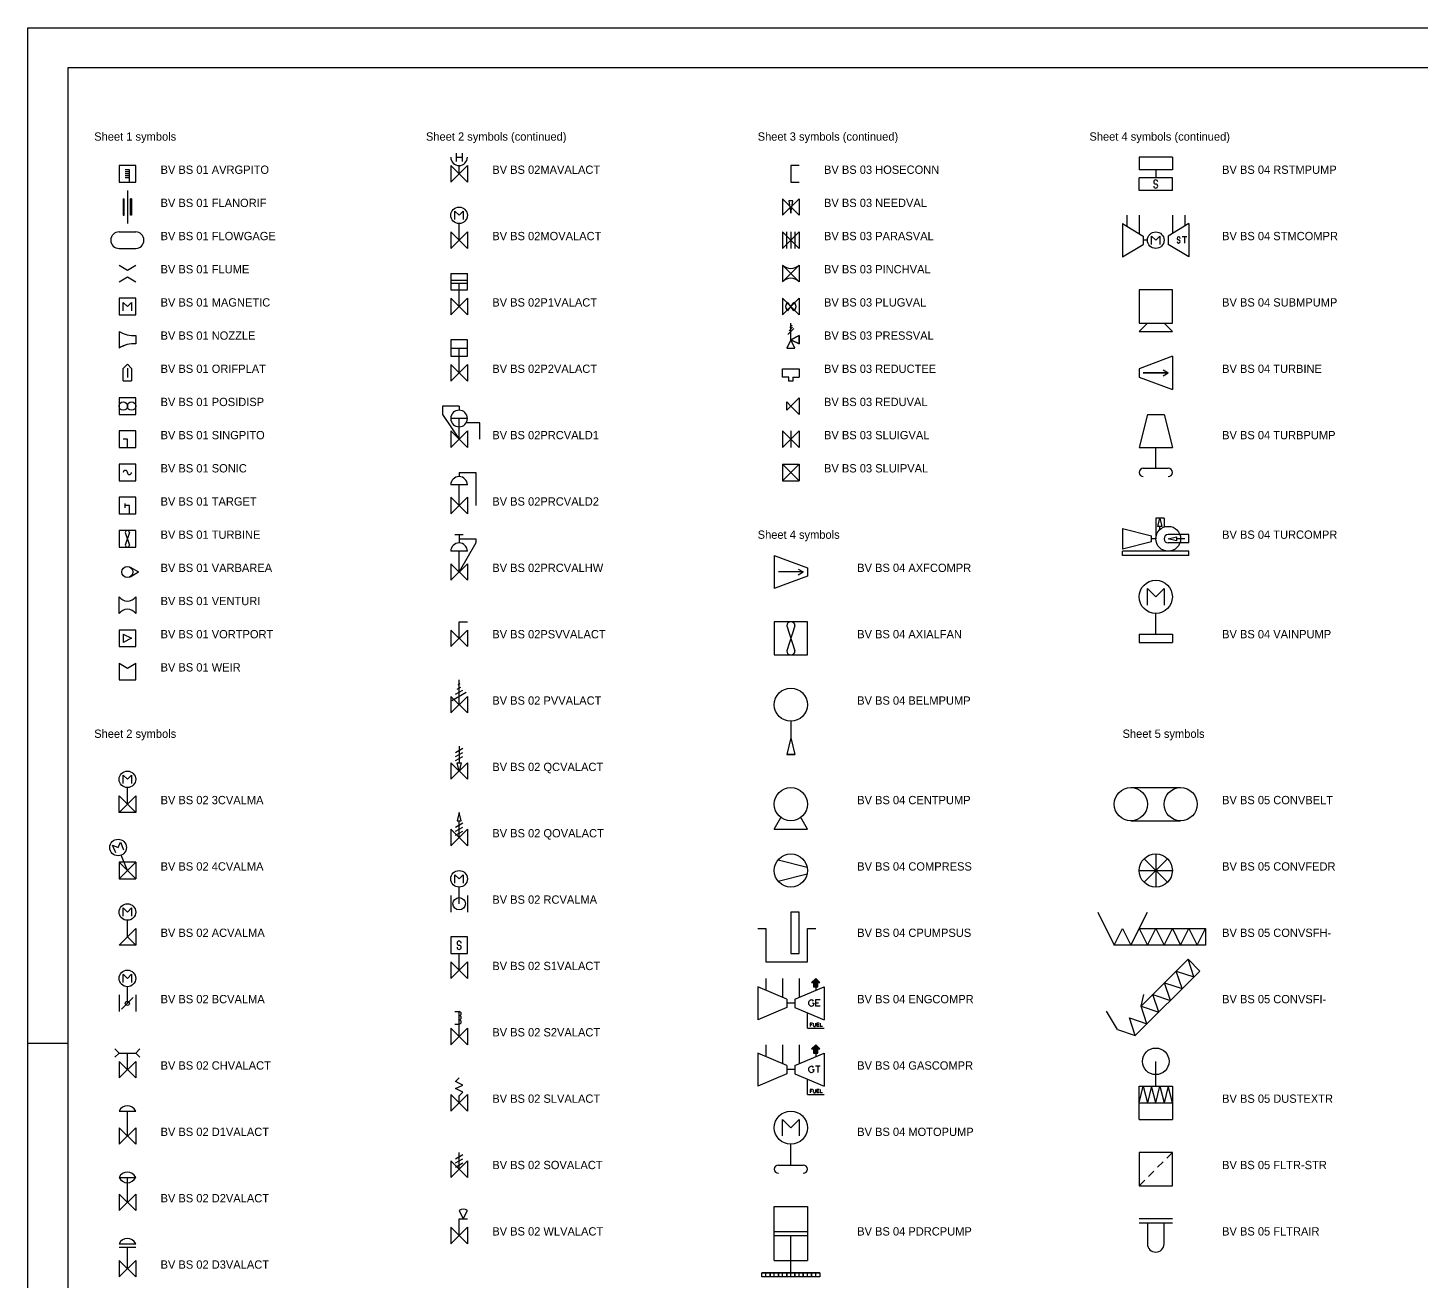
# Model space of a CAD drawing. Extents: x 0 to 0.84, y 0 to 0.594.
# Drawn here: x 0 to 0.42, y 0.2162 to 0.594 of the extents above; entities that cross this region are included whole.
import ezdxf

# ---------------------------------------------------------------- set-up
doc = ezdxf.new("R2010")
doc.units = 0
doc.layers.add('Border', color=7, linetype='Continuous')
doc.layers.add('Default', color=7, linetype='Continuous')

msp = doc.modelspace()

# ---------------------------------------------------------------- linework, layer by layer
at = {"layer": 'Border'}
for p, q in [((0, 0), (0, 0.594)), ((0, 0.594), (0.84, 0.594)), ((0.012, 0.582), (0.012, 0.012)), ((0.828, 0.582), (0.012, 0.582)), ((0, 0.288), (0.012, 0.288))]:
    msp.add_line(p, q, dxfattribs=at)
at = {"layer": 'Default'}
for p, q in [((0.129125, 0.55625), (0.129125, 0.55375)), ((0.129125, 0.5549999999999999), (0.130875, 0.5549999999999999)), ((0.130875, 0.55625), (0.130875, 0.55375)), ((0.345, 0.5549999999999999), (0.33499999999999996, 0.5549999999999999)), ((0.33499999999999996, 0.5549999999999999), (0.33499999999999996, 0.55125)), ((0.33499999999999996, 0.5549999999999999), (0.33499999999999996, 0.55125)), ((0.345, 0.5549999999999999), (0.33499999999999996, 0.5549999999999999)), ((0.33499999999999996, 0.5549999999999999), (0.33499999999999996, 0.55125)), ((0.33499999999999996, 0.5549999999999999), (0.33499999999999996, 0.55125)), ((0.345, 0.5549999999999999), (0.345, 0.55125)), ((0.345, 0.5549999999999999), (0.345, 0.55125)), ((0.030625, 0.55125), (0.029375, 0.55125)), ((0.030625, 0.5506249999999999), (0.029375, 0.5506249999999999)), ((0.030625, 0.5475), (0.030625, 0.55125)), ((0.13, 0.5499999999999999), (0.13, 0.5525)), ((0.345, 0.55125), (0.33499999999999996, 0.55125)), ((0.345, 0.55125), (0.33499999999999996, 0.55125)), ((0.33999999999999997, 0.55125), (0.33999999999999997, 0.54875)), ((0.030625, 0.5499999999999999), (0.029375, 0.5499999999999999)), ((0.030625, 0.549375), (0.029375, 0.549375)), ((0.030625, 0.54875), (0.029375, 0.54875)), ((0.33499999999999996, 0.5449999999999999), (0.33499999999999996, 0.54875)), ((0.345, 0.54875), (0.33499999999999996, 0.54875)), ((0.33499999999999996, 0.5449999999999999), (0.33499999999999996, 0.54875)), ((0.345, 0.5449999999999999), (0.345, 0.54875)), ((0.0287505, 0.5425000384628377), (0.0287505, 0.5375000384628377)), ((0.0287505, 0.5425000384628377), (0.029062499999999998, 0.5425000384628377)), ((0.029062499999999998, 0.5425), (0.029062499999999998, 0.5425)), ((0.029062499999999998, 0.5375000384628377), (0.029062499999999998, 0.5424999615371623)), ((0.03, 0.5449999999999999), (0.03, 0.535)), ((0.0312495, 0.5425000384628377), (0.0309375, 0.5425000384628377)), ((0.0309375, 0.5425), (0.0309375, 0.5425)), ((0.0309375, 0.5375000384628377), (0.0309375, 0.5424999615371623)), ((0.0312495, 0.5425000384628377), (0.0312495, 0.5375000384628377)), ((0.345, 0.5449999999999999), (0.33499999999999996, 0.5449999999999999)), ((0.0287505, 0.5375000384628377), (0.029062499999999998, 0.5375000384628377)), ((0.0312495, 0.5375000384628377), (0.0309375, 0.5375000384628377)), ((0.13, 0.53), (0.13, 0.535)), ((0.32999999999999996, 0.535), (0.32999999999999996, 0.525)), ((0.32999999999999996, 0.535), (0.33625000000000005, 0.53125)), ((0.33125, 0.5375), (0.33124999999999993, 0.53425)), ((0.33499999999999996, 0.5375), (0.3349999999999999, 0.532)), ((0.35, 0.535), (0.34374999999999994, 0.53125)), ((0.345, 0.5375), (0.34500000000000003, 0.532)), ((0.34875, 0.5375), (0.34875000000000006, 0.53425)), ((0.35, 0.535), (0.35, 0.525)), ((0.0275, 0.5325), (0.0325, 0.5325)), ((0.22869590761288766, 0.5325), (0.22869590761288766, 0.5275)), ((0.22999999999999998, 0.5325), (0.22999999999999998, 0.5275)), ((0.23119590761288766, 0.5325), (0.23119590761288766, 0.5275)), ((0.33625, 0.53125), (0.33625, 0.5287499999999999)), ((0.33749999999999997, 0.53), (0.33625, 0.53)), ((0.34375, 0.53125), (0.34375, 0.5287499999999999)), ((0.3493718752913259, 0.5310040589314228), (0.3479234413323648, 0.5310040589314228)), ((0.3486476583118453, 0.5310040589314228), (0.3486476583118453, 0.5291290589314227)), ((0.0275, 0.5275), (0.0325, 0.5275)), ((0.32999999999999996, 0.525), (0.33624999999999994, 0.5287499999999999)), ((0.35, 0.525), (0.34375000000000006, 0.5287499999999999)), ((0.0275, 0.5225), (0.03, 0.521)), ((0.03, 0.521), (0.03249999999999999, 0.5225)), ((0.0275, 0.5175), (0.03, 0.519)), ((0.03, 0.519), (0.03249999999999999, 0.5175)), ((0.1275, 0.52), (0.1275, 0.515)), ((0.1275, 0.52), (0.1325, 0.52)), ((0.1275, 0.518), (0.1325, 0.518)), ((0.1275, 0.517), (0.1325, 0.517)), ((0.1275, 0.517), (0.1325, 0.517)), ((0.13, 0.51), (0.13, 0.517)), ((0.1325, 0.515), (0.1325, 0.52)), ((0.0325, 0.5125), (0.0275, 0.5125)), ((0.0275, 0.5125), (0.0275, 0.5075)), ((0.0325, 0.5075), (0.0325, 0.5125)), ((0.1275, 0.515), (0.1325, 0.515)), ((0.33499999999999996, 0.515), (0.33499999999999996, 0.505)), ((0.345, 0.515), (0.33499999999999996, 0.515)), ((0.345, 0.505), (0.345, 0.515)), ((0.0275, 0.5075), (0.0325, 0.5075)), ((0.22964644660940672, 0.5036464466094067), (0.23035355339059327, 0.5043535533905933)), ((0.22999999999999998, 0.5), (0.22999999999999998, 0.505)), ((0.33499999999999996, 0.505), (0.345, 0.505)), ((0.33499999999999996, 0.5025), (0.33749999999999997, 0.505)), ((0.345, 0.5025), (0.34249999999999997, 0.505)), ((0.02757194807616359, 0.5025209604258521), (0.02757194807616359, 0.4975)), ((0.0325, 0.50125), (0.0325, 0.49874999999999997)), ((0.22911611652351682, 0.5016161165235169), (0.23088388347648317, 0.5033838834764832)), ((0.22946966991411002, 0.5027196699141101), (0.23053033008588988, 0.50378033008589)), ((0.23249999999999998, 0.50125), (0.23249999999999998, 0.49874999999999997)), ((0.23249999999999998, 0.49874999999999997), (0.23249999999999998, 0.50125)), ((0.33499999999999996, 0.5025), (0.345, 0.5025)), ((0.1275, 0.4975), (0.1325, 0.4975)), ((0.13, 0.49), (0.13, 0.4975)), ((0.22874999999999998, 0.4975), (0.23124999999999998, 0.4975)), ((0.345, 0.495), (0.33499999999999996, 0.49124999999999996)), ((0.345, 0.495), (0.345, 0.48499999999999993)), ((0.028749999999999998, 0.48761827705577804), (0.028749999999999998, 0.49136827705577807)), ((0.028749999999999998, 0.48761827705577804), (0.03125, 0.48761827705577804)), ((0.03, 0.4913817229442219), (0.03, 0.48861827705577804)), ((0.03125, 0.49136827705577807), (0.03125, 0.48761827705577804)), ((0.230625, 0.48874999999999996), (0.23249999999999998, 0.48874999999999996)), ((0.33499999999999996, 0.49124999999999996), (0.33499999999999996, 0.48874999999999996)), ((0.33499999999999996, 0.48874999999999996), (0.345, 0.48499999999999993)), ((0.33625, 0.49), (0.34375, 0.49)), ((0.34375, 0.49), (0.33625, 0.49)), ((0.3422190689107604, 0.4908838834764832), (0.34375, 0.49)), ((0.3422190689107604, 0.48911611652351683), (0.34375, 0.49)), ((0.13, 0.48), (0.125, 0.48)), ((0.125, 0.48), (0.125, 0.4775)), ((0.13, 0.48), (0.13, 0.47874999999999995)), ((0.125, 0.4775), (0.13, 0.47)), ((0.1325, 0.47624999999999995), (0.1275, 0.47624999999999995)), ((0.13625, 0.475), (0.13216506350946108, 0.475)), ((0.13624999999999998, 0.47), (0.13624999999999998, 0.475)), ((0.33749999999999997, 0.4775), (0.33499999999999996, 0.46749999999999997)), ((0.33749999999999997, 0.4775), (0.34249999999999997, 0.4775)), ((0.34249999999999997, 0.4775), (0.345, 0.46749999999999997)), ((0.22999999999999998, 0.4725), (0.22999999999999998, 0.46749999999999997)), ((0.33499999999999996, 0.46749999999999997), (0.345, 0.46749999999999997)), ((0.33999999999999997, 0.46125), (0.33999999999999997, 0.46749999999999997)), ((0.0325, 0.46249999999999997), (0.0275, 0.46249999999999997)), ((0.0275, 0.46249999999999997), (0.0275, 0.45749999999999996)), ((0.0325, 0.45749999999999996), (0.0325, 0.46249999999999997)), ((0.22749999999999998, 0.46249999999999997), (0.23249999999999998, 0.46249999999999997)), ((0.13, 0.45999999999999996), (0.13, 0.45875)), ((0.13, 0.45999999999999996), (0.13499999999999998, 0.45999999999999996)), ((0.13499999999999998, 0.45999999999999996), (0.13499999999999998, 0.44999999999999996)), ((0.33625, 0.46125), (0.34375, 0.46125)), ((0.0275, 0.45749999999999996), (0.0325, 0.45749999999999996)), ((0.1325, 0.45625), (0.1275, 0.45625)), ((0.22749999999999998, 0.45749999999999996), (0.23249999999999998, 0.45749999999999996)), ((0.0275, 0.45249999999999996), (0.0275, 0.44749999999999995)), ((0.0325, 0.45249999999999996), (0.0275, 0.45249999999999996)), ((0.029375, 0.44937499999999997), (0.029375, 0.450625)), ((0.0325, 0.44749999999999995), (0.0325, 0.45249999999999996)), ((0.0275, 0.44749999999999995), (0.0325, 0.44749999999999995)), ((0.34249999999999997, 0.44624999999999987), (0.33999999999999997, 0.44624999999999987)), ((0.33999999999999997, 0.44624999999999987), (0.33999999999999997, 0.4399999999999999)), ((0.34249999999999997, 0.44624999999999987), (0.3425, 0.44353553390593253)), ((0.0325, 0.4425), (0.0275, 0.4425)), ((0.0275, 0.4425), (0.0275, 0.4375)), ((0.029375, 0.44187499999999996), (0.030625, 0.438125)), ((0.030625, 0.44187499999999996), (0.029375, 0.438125)), ((0.0325, 0.4375), (0.0325, 0.4425)), ((0.12875, 0.44125), (0.13125, 0.44125)), ((0.13, 0.44125), (0.13, 0.43875)), ((0.32999999999999996, 0.4431249999999999), (0.32999999999999996, 0.43687499999999985)), ((0.32999999999999996, 0.4431249999999999), (0.33875, 0.44093749999999987)), ((0.34124999999999994, 0.4427950849718746), (0.34125, 0.44374999999999987)), ((0.35, 0.44124999999999986), (0.34375, 0.44124999999999986)), ((0.35, 0.43874999999999986), (0.35, 0.44124999999999986)), ((0.0275, 0.4375), (0.0325, 0.4375)), ((0.13, 0.44), (0.13499999999999998, 0.44)), ((0.13499999999999998, 0.43875), (0.13, 0.43)), ((0.13499999999999998, 0.44), (0.13499999999999998, 0.43875)), ((0.33875, 0.43906249999999986), (0.32999999999999996, 0.43687499999999985)), ((0.33875, 0.43906249999999986), (0.33875, 0.44093749999999987)), ((0.33999999999999997, 0.4399999999999999), (0.33875, 0.4399999999999999)), ((0.35, 0.43874999999999986), (0.34375, 0.43874999999999986)), ((0.34875, 0.4399999999999999), (0.34625, 0.4399999999999999)), ((0.1325, 0.43624999999999997), (0.1275, 0.43624999999999997)), ((0.22499999999999998, 0.435), (0.22499999999999998, 0.425)), ((0.22499999999999998, 0.435), (0.235, 0.43124999999999997)), ((0.35, 0.43624999999999986), (0.32999999999999996, 0.43624999999999986)), ((0.32999999999999996, 0.4349999999999999), (0.32999999999999996, 0.43624999999999986)), ((0.35, 0.4349999999999999), (0.32999999999999996, 0.4349999999999999)), ((0.35, 0.4349999999999999), (0.35, 0.43624999999999986)), ((0.03079259235332535, 0.4314661414759551), (0.03333333335, 0.42999999994240423)), ((0.03079259235332535, 0.4285338584088534), (0.03333333335, 0.42999999994240423)), ((0.235, 0.42874999999999996), (0.22499999999999998, 0.425)), ((0.23374999999999999, 0.43), (0.22624999999999998, 0.43)), ((0.23221906891076044, 0.43088388347648315), (0.23374999999999999, 0.43)), ((0.23221906891076044, 0.42911611652351683), (0.23374999999999999, 0.43)), ((0.235, 0.43124999999999997), (0.235, 0.42874999999999996)), ((0.0275, 0.4175), (0.0275, 0.4225)), ((0.0325, 0.4225), (0.0325, 0.4175)), ((0.33999999999999997, 0.41124999999999984), (0.33999999999999997, 0.41749999999999987)), ((0.13, 0.41), (0.13, 0.415)), ((0.13, 0.415), (0.1325, 0.415)), ((0.22499999999999998, 0.415), (0.22499999999999998, 0.40499999999999997)), ((0.235, 0.415), (0.22499999999999998, 0.415)), ((0.22874999999999998, 0.41375), (0.23124999999999998, 0.40625)), ((0.23124999999999998, 0.41375), (0.22874999999999998, 0.40625)), ((0.235, 0.40499999999999997), (0.235, 0.415)), ((0.028749999999999998, 0.41125), (0.028749999999999998, 0.40875)), ((0.33499999999999996, 0.41124999999999984), (0.33499999999999996, 0.4087499999999999)), ((0.33499999999999996, 0.41124999999999984), (0.345, 0.41124999999999984)), ((0.33499999999999996, 0.41124999999999984), (0.345, 0.41124999999999984)), ((0.33499999999999996, 0.4087499999999999), (0.345, 0.4087499999999999)), ((0.345, 0.41124999999999984), (0.345, 0.4087499999999999)), ((0.22499999999999998, 0.40499999999999997), (0.235, 0.40499999999999997)), ((0.0275, 0.40249999999999997), (0.0275, 0.39749999999999996)), ((0.0275, 0.40249999999999997), (0.029999999999999992, 0.40099999999999997)), ((0.029999999999999992, 0.40099999999999997), (0.03249999999999999, 0.40249999999999997)), ((0.0325, 0.39749999999999996), (0.0325, 0.40249999999999997)), ((0.0275, 0.39749999999999996), (0.0325, 0.39749999999999996)), ((0.12945873412263467, 0.39468749999999997), (0.13054126587736525, 0.39531249999999996)), ((0.1297293670613173, 0.39609374999999997), (0.1302706329386826, 0.39640624999999996)), ((0.1278349364905389, 0.39122840854587615), (0.13216506350946103, 0.39372840854587615)), ((0.12891746824526942, 0.393125), (0.1310825317547305, 0.394375)), ((0.22999999999999998, 0.385), (0.22999999999999998, 0.38)), ((0.22999999999999998, 0.38), (0.22874999999999998, 0.375)), ((0.22999999999999998, 0.38), (0.23124999999999998, 0.375)), ((0.12891746824526942, 0.375625), (0.1310825317547305, 0.37687499999999996)), ((0.12891746824526942, 0.37437499999999996), (0.1310825317547305, 0.375625)), ((0.12891746824526942, 0.373125), (0.1310825317547305, 0.37437499999999996)), ((0.13, 0.3775), (0.13, 0.3725)), ((0.03, 0.36), (0.03, 0.365)), ((0.33249999999999985, 0.36499999999999994), (0.3475, 0.365)), ((0.12891746824526942, 0.35312499999999997), (0.1310825317547305, 0.354375)), ((0.12891746824526942, 0.351875), (0.1310825317547305, 0.35312499999999997)), ((0.129375, 0.355), (0.130625, 0.355)), ((0.13, 0.35), (0.13, 0.355)), ((0.22499999999999998, 0.3525), (0.2270144796485831, 0.3559891811021594)), ((0.235, 0.3525), (0.2329855203514169, 0.3559891811021594)), ((0.33249999999999996, 0.35500000000000004), (0.3475, 0.355)), ((0.12891746824526942, 0.35062499999999996), (0.1310825317547305, 0.351875)), ((0.22499999999999998, 0.3525), (0.235, 0.3525)), ((0.03, 0.33999999999999997), (0.02812696703292045, 0.34463591927283393)), ((0.33999999999999997, 0.345), (0.33999999999999997, 0.33499999999999996)), ((0.0325, 0.34249999999999997), (0.0275, 0.34249999999999997)), ((0.22615812545754027, 0.3432), (0.23489448288024564, 0.3410217814516727)), ((0.3364644660940672, 0.3435355339059327), (0.34353553390593267, 0.33646446609406727)), ((0.3364644660940672, 0.33646446609406705), (0.34353553390593267, 0.34353553390593256)), ((0.0275, 0.33749999999999997), (0.0325, 0.33749999999999997)), ((0.22615812545754027, 0.3368), (0.23489448288024564, 0.33897821854832727)), ((0.33499999999999985, 0.3399999999999999), (0.34499999999999986, 0.3399999999999999)), ((0.1275153223098312, 0.33249999999999996), (0.1275153223098312, 0.32749999999999996)), ((0.13, 0.32999999999999996), (0.13, 0.33499999999999996)), ((0.1325765698091978, 0.33249999999999996), (0.1325765698091978, 0.32749999999999996)), ((0.03, 0.32), (0.03, 0.325)), ((0.0275, 0.3175), (0.0325, 0.3225)), ((0.0325, 0.3175), (0.03, 0.32)), ((0.0325, 0.3225), (0.0325, 0.3175)), ((0.1275, 0.32), (0.1275, 0.315)), ((0.1325, 0.32), (0.1275, 0.32)), ((0.1325, 0.315), (0.1325, 0.32)), ((0.33499999999999996, 0.3225), (0.33749999999999997, 0.3175)), ((0.3525, 0.3175), (0.355, 0.3225)), ((0.0325, 0.3175), (0.0275, 0.3175)), ((0.0325, 0.3175), (0.0325, 0.3175)), ((0.1275, 0.315), (0.1325, 0.315)), ((0.13, 0.31), (0.13, 0.315)), ((0.35149048519428133, 0.30795495128834866), (0.34972271824131496, 0.3132582521472478)), ((0.2225, 0.3075), (0.2225, 0.3039285714285714)), ((0.22749999999999998, 0.3075), (0.22749999999999998, 0.30178571428571427)), ((0.22749999999999998, 0.3075), (0.22749999999999998, 0.30178571428571427)), ((0.23249999999999998, 0.3075), (0.23249999999999998, 0.30178571428571427)), ((0.23764142135623725, 0.30735857864376265), (0.23653284271247463, 0.30624999999999997)), ((0.23764142135623725, 0.30735857864376265), (0.23653284271247463, 0.30624999999999997)), ((0.23665147186257618, 0.30665147186257613), (0.23812499999999998, 0.3051779437251523)), ((0.23679289321881344, 0.3067928932188134), (0.23812499999999998, 0.3054607864376268)), ((0.23778284271247463, 0.30721715728752536), (0.23681568542494927, 0.30624999999999997)), ((0.237924264068712, 0.307075735931288), (0.236875, 0.3060264718625761)), ((0.23806568542494927, 0.3069343145750507), (0.236875, 0.30574362915010145)), ((0.23820710678118653, 0.3067928932188134), (0.236875, 0.3054607864376268)), ((0.2383485281374238, 0.30665147186257613), (0.236875, 0.3051779437251523)), ((0.2369343145750507, 0.3069343145750507), (0.23812499999999998, 0.30574362915010145)), ((0.23707573593128797, 0.307075735931288), (0.23812499999999998, 0.3060264718625761)), ((0.23721715728752535, 0.30721715728752536), (0.2381843145750507, 0.30624999999999997)), ((0.23735857864376272, 0.30735857864376265), (0.23846715728752535, 0.30624999999999997)), ((0.23735857864376272, 0.30735857864376265), (0.23846715728752535, 0.30624999999999997)), ((0.027515322309831156, 0.3025), (0.027515322309831156, 0.2975)), ((0.02999999999999994, 0.3), (0.02999999999999994, 0.305)), ((0.032576569809197736, 0.3025), (0.032576569809197736, 0.2975)), ((0.22, 0.305), (0.22, 0.295)), ((0.22874999999999998, 0.30124999999999996), (0.22, 0.305)), ((0.23124999999999998, 0.30124999999999996), (0.24, 0.305)), ((0.23636862915010143, 0.3063686291501015), (0.236487258300203, 0.30624999999999997)), ((0.2365100505063388, 0.30651005050633884), (0.23802010101267765, 0.305)), ((0.236875, 0.305862258300203), (0.237737258300203, 0.305)), ((0.236875, 0.3055794155877284), (0.23745441558772837, 0.305)), ((0.236875, 0.30529657287525375), (0.23717157287525373, 0.305)), ((0.23812499999999998, 0.3061451010126776), (0.23697989898732233, 0.305)), ((0.23812499999999998, 0.305862258300203), (0.23726274169979697, 0.305)), ((0.2375, 0.305), (0.2375, 0.3039285714285714)), ((0.23812499999999998, 0.3055794155877284), (0.2375455844122716, 0.305)), ((0.23812499999999998, 0.30529657287525375), (0.23782842712474625, 0.305)), ((0.23848994949366117, 0.30651005050633884), (0.23822989898732233, 0.30624999999999997)), ((0.23863137084989855, 0.3063686291501015), (0.23851274169979697, 0.30624999999999997)), ((0.24, 0.305), (0.24, 0.295)), ((0.335580582617584, 0.29911611652351683), (0.3364016504294495, 0.30265165042944947)), ((0.0282322330470336, 0.29823223304703367), (0.03176776695296634, 0.3017677669529663)), ((0.22874999999999998, 0.29874999999999996), (0.22, 0.295)), ((0.22874999999999998, 0.30124999999999996), (0.22874999999999998, 0.29874999999999996)), ((0.23124999999999998, 0.3), (0.22874999999999998, 0.3)), ((0.23124999999999998, 0.30124999999999996), (0.23124999999999998, 0.29874999999999996)), ((0.23124999999999998, 0.29874999999999996), (0.24, 0.295)), ((0.23648210036373604, 0.300075075500038), (0.23695085036373603, 0.300075075500038)), ((0.23695085036373603, 0.300075075500038), (0.23695085036373603, 0.29984070050003797)), ((0.23888184991187286, 0.30100405893142274), (0.2374334159529118, 0.30100405893142274)), ((0.2374334159529118, 0.30100405893142274), (0.2374334159529118, 0.2991290589314228)), ((0.23837091595291182, 0.30006655893142276), (0.2374334159529118, 0.30006655893142276)), ((0.23888184991187286, 0.2991290589314228), (0.2374334159529118, 0.2991290589314228)), ((0.335580582617584, 0.29911611652351683), (0.34088388347648313, 0.2973483495705504)), ((0.12875, 0.2975), (0.13, 0.2975)), ((0.13, 0.29), (0.13, 0.2975)), ((0.235, 0.2925), (0.235, 0.29714285714285715)), ((0.23649191149792878, 0.2940327091828157), (0.23578776667942106, 0.2940327091828157)), ((0.23578776667942106, 0.2940327091828157), (0.23578776667942106, 0.2929780216828157)), ((0.23677561988063925, 0.2940327091828157), (0.23677561988063925, 0.2933426938191119)), ((0.23747976469914683, 0.2940327091828157), (0.23747976469914683, 0.2933179296961237)), ((0.23786566479232812, 0.2940327091828157), (0.23786566479232812, 0.2929780216828157)), ((0.23856980961083574, 0.2940327091828157), (0.23786566479232812, 0.2940327091828157)), ((0.2388535179935461, 0.2940327091828157), (0.2388535179935461, 0.2929780216828157)), ((0.32850951480571855, 0.2920450487116513), (0.3251516504294495, 0.2976516504294495)), ((0.12875, 0.29375), (0.13, 0.29375)), ((0.235, 0.2925), (0.24, 0.2925)), ((0.23635328357640303, 0.29350536543281575), (0.23578776667942106, 0.29350536543281575)), ((0.23843118168930988, 0.29350536543281575), (0.23786566479232812, 0.29350536543281575)), ((0.23856980961083574, 0.2929780216828157), (0.23786566479232812, 0.2929780216828157)), ((0.2395576628120538, 0.2929780216828157), (0.2388535179935461, 0.2929780216828157)), ((0.0275, 0.285), (0.02625, 0.28625)), ((0.0325, 0.285), (0.033749999999999995, 0.28625)), ((0.2225, 0.2875), (0.2225, 0.2839285714285714)), ((0.22749999999999998, 0.2875), (0.22749999999999998, 0.28178571428571425)), ((0.22749999999999998, 0.2875), (0.22749999999999998, 0.28178571428571425)), ((0.23249999999999998, 0.2875), (0.23249999999999998, 0.28178571428571425)), ((0.23636862915010143, 0.2863686291501015), (0.236487258300203, 0.28625)), ((0.2365100505063388, 0.2865100505063388), (0.23802010101267765, 0.285)), ((0.23764142135623725, 0.2873585786437627), (0.23653284271247463, 0.28625)), ((0.23764142135623725, 0.2873585786437627), (0.23653284271247463, 0.28625)), ((0.23665147186257618, 0.2866514718625761), (0.23812499999999998, 0.28517794372515226)), ((0.23679289321881344, 0.28679289321881346), (0.23812499999999998, 0.2854607864376268)), ((0.23778284271247463, 0.28721715728752534), (0.23681568542494927, 0.28625)), ((0.237924264068712, 0.28707573593128805), (0.236875, 0.28602647186257607)), ((0.23806568542494927, 0.2869343145750507), (0.236875, 0.28574362915010143)), ((0.23820710678118653, 0.28679289321881346), (0.236875, 0.2854607864376268)), ((0.2383485281374238, 0.2866514718625761), (0.236875, 0.28517794372515226)), ((0.236875, 0.285862258300203), (0.237737258300203, 0.285)), ((0.2369343145750507, 0.2869343145750507), (0.23812499999999998, 0.28574362915010143)), ((0.23812499999999998, 0.28614510101267765), (0.23697989898732233, 0.285)), ((0.23707573593128797, 0.28707573593128805), (0.23812499999999998, 0.28602647186257607)), ((0.23721715728752535, 0.28721715728752534), (0.2381843145750507, 0.28625)), ((0.23812499999999998, 0.285862258300203), (0.23726274169979697, 0.285)), ((0.23735857864376272, 0.2873585786437627), (0.23846715728752535, 0.28625)), ((0.23735857864376272, 0.2873585786437627), (0.23846715728752535, 0.28625)), ((0.23848994949366117, 0.2865100505063388), (0.23822989898732233, 0.28625)), ((0.23863137084989855, 0.2863686291501015), (0.23851274169979697, 0.28625)), ((0.0275, 0.285), (0.02625, 0.28375)), ((0.0275, 0.285), (0.0325, 0.285)), ((0.03, 0.27999999999999997), (0.03, 0.285)), ((0.0325, 0.285), (0.033749999999999995, 0.28375)), ((0.22, 0.285), (0.22, 0.27499999999999997)), ((0.22874999999999998, 0.28125), (0.22, 0.285)), ((0.23124999999999998, 0.28125), (0.24, 0.285)), ((0.236875, 0.28557941558772837), (0.23745441558772837, 0.285)), ((0.236875, 0.28529657287525373), (0.23717157287525373, 0.285)), ((0.2375, 0.285), (0.2375, 0.2839285714285714)), ((0.23812499999999998, 0.28557941558772837), (0.2375455844122716, 0.285)), ((0.23812499999999998, 0.28529657287525373), (0.23782842712474625, 0.285)), ((0.24, 0.285), (0.24, 0.27499999999999997)), ((0.33999999999999997, 0.27499999999999997), (0.33999999999999997, 0.2825)), ((0.22874999999999998, 0.27875), (0.22, 0.27499999999999997)), ((0.22874999999999998, 0.28125), (0.22874999999999998, 0.27875)), ((0.23124999999999998, 0.27999999999999997), (0.22874999999999998, 0.27999999999999997)), ((0.23124999999999998, 0.28125), (0.23124999999999998, 0.27875)), ((0.23124999999999998, 0.27875), (0.24, 0.27499999999999997)), ((0.23648210036373604, 0.28007507550003796), (0.23695085036373603, 0.28007507550003796)), ((0.23695085036373603, 0.28007507550003796), (0.23695085036373603, 0.27984070050003795)), ((0.23888184991187286, 0.2810040589314228), (0.2374334159529118, 0.2810040589314228)), ((0.23815763293239228, 0.2810040589314228), (0.23815763293239228, 0.27912905893142276)), ((0.235, 0.27249999999999996), (0.235, 0.27714285714285714)), ((0.23649191149792878, 0.27403270918281575), (0.23578776667942106, 0.27403270918281575)), ((0.23578776667942106, 0.27403270918281575), (0.23578776667942106, 0.2729780216828157)), ((0.23635328357640303, 0.27350536543281573), (0.23578776667942106, 0.27350536543281573)), ((0.23677561988063925, 0.27403270918281575), (0.23677561988063925, 0.2733426938191119)), ((0.23747976469914683, 0.27403270918281575), (0.23747976469914683, 0.2733179296961237)), ((0.23786566479232812, 0.27403270918281575), (0.23786566479232812, 0.2729780216828157)), ((0.23856980961083574, 0.27403270918281575), (0.23786566479232812, 0.27403270918281575)), ((0.23843118168930988, 0.27350536543281573), (0.23786566479232812, 0.27350536543281573)), ((0.2388535179935461, 0.27403270918281575), (0.2388535179935461, 0.2729780216828157)), ((0.33499999999999996, 0.27499999999999997), (0.345, 0.27499999999999997)), ((0.33499999999999996, 0.265), (0.33499999999999996, 0.27499999999999997)), ((0.345, 0.27499999999999997), (0.345, 0.265)), ((0.235, 0.27249999999999996), (0.24, 0.27249999999999996)), ((0.23856980961083574, 0.2729780216828157), (0.23786566479232812, 0.2729780216828157)), ((0.2395576628120538, 0.2729780216828157), (0.2388535179935461, 0.2729780216828157)), ((0.33499999999999996, 0.26999999999999996), (0.345, 0.26999999999999996)), ((0.0275, 0.2675), (0.0325, 0.2675)), ((0.03, 0.26), (0.03, 0.2675)), ((0.33499999999999996, 0.265), (0.345, 0.265)), ((0.22999999999999998, 0.25125), (0.22999999999999998, 0.2575)), ((0.12891746824526942, 0.253125), (0.1310825317547305, 0.25437499999999996)), ((0.12891746824526942, 0.251875), (0.1310825317547305, 0.253125)), ((0.13, 0.25), (0.13, 0.255)), ((0.33499999999999996, 0.255), (0.33499999999999996, 0.245)), ((0.345, 0.255), (0.33499999999999996, 0.255)), ((0.3422222222222222, 0.2522222222222222), (0.34055555555555556, 0.25055555555555553)), ((0.3433333333333333, 0.2533333333333333), (0.345, 0.255)), ((0.345, 0.245), (0.345, 0.255)), ((0.12891746824526942, 0.250625), (0.1310825317547305, 0.251875)), ((0.22624999999999998, 0.25125), (0.23374999999999999, 0.25125)), ((0.33944444444444444, 0.2494444444444444), (0.33777777777777773, 0.24777777777777774)), ((0.0275, 0.2475), (0.0325, 0.2475)), ((0.03, 0.24), (0.03, 0.2475)), ((0.33666666666666667, 0.24666666666666665), (0.33499999999999996, 0.245)), ((0.33499999999999996, 0.245), (0.345, 0.245)), ((0.22499999999999998, 0.2225), (0.22499999999999998, 0.23875)), ((0.22499999999999998, 0.23875), (0.235, 0.23875)), ((0.235, 0.23875), (0.235, 0.2225)), ((0.13, 0.22999999999999998), (0.13, 0.235)), ((0.13, 0.235), (0.1325, 0.235)), ((0.22499999999999998, 0.23124999999999998), (0.235, 0.23124999999999998)), ((0.345, 0.235), (0.33499999999999996, 0.235)), ((0.345, 0.23374999999999999), (0.33499999999999996, 0.23374999999999999)), ((0.33749999999999997, 0.23374999999999999), (0.33749999999999997, 0.22749999999999998)), ((0.34249999999999997, 0.22749999999999998), (0.34249999999999997, 0.23374999999999999)), ((0.0275, 0.22749999999999998), (0.0325, 0.22749999999999998)), ((0.22499999999999998, 0.22999999999999998), (0.235, 0.22999999999999998)), ((0.22999999999999998, 0.21875), (0.22999999999999998, 0.22999999999999998)), ((0.0275, 0.22649999999999998), (0.0325, 0.22649999999999998)), ((0.03, 0.22), (0.03, 0.22649999999999998)), ((0.22125, 0.2175), (0.22125, 0.21875)), ((0.22125, 0.21875), (0.23875, 0.21875)), ((0.23875, 0.21875), (0.22125, 0.21875)), ((0.2225, 0.2175), (0.2225, 0.21875)), ((0.22374999999999998, 0.2175), (0.22374999999999998, 0.21875)), ((0.22499999999999998, 0.2225), (0.235, 0.2225)), ((0.22499999999999998, 0.2175), (0.22499999999999998, 0.21875)), ((0.22624999999999998, 0.2175), (0.22624999999999998, 0.21875)), ((0.22749999999999998, 0.2175), (0.22749999999999998, 0.21875)), ((0.22874999999999998, 0.2175), (0.22874999999999998, 0.21875)), ((0.22999999999999998, 0.2175), (0.22999999999999998, 0.21875)), ((0.23124999999999998, 0.2175), (0.23124999999999998, 0.21875)), ((0.23249999999999998, 0.2175), (0.23249999999999998, 0.21875)), ((0.23374999999999999, 0.2175), (0.23374999999999999, 0.21875)), ((0.235, 0.2175), (0.235, 0.21875)), ((0.23625, 0.2175), (0.23625, 0.21875)), ((0.2375, 0.2175), (0.2375, 0.21875)), ((0.23875, 0.21875), (0.23875, 0.2175)), ((0.23875, 0.2175), (0.22125, 0.2175))]:
    msp.add_line(p, q, dxfattribs=at)
for points in [[(0.0275, 0.5525), (0.0275, 0.5475), (0.0325, 0.5475), (0.0325, 0.5525)], [(0.1275, 0.5525), (0.1275, 0.5475), (0.1325, 0.5525), (0.1325, 0.5475), (0.1325, 0.5475)], [(0.22749999999999998, 0.5425), (0.22749999999999998, 0.5375), (0.23249999999999998, 0.5425), (0.23249999999999998, 0.5375), (0.23249999999999998, 0.5375)], [(0.2306350185560205, 0.5418806856439916), (0.22939409494868299, 0.5418806856439916), (0.2300100185560205, 0.5381306856439917)], [(0.2306350185560205, 0.5418806856439916), (0.22939409494868299, 0.5418806856439916), (0.2300100185560205, 0.5381306856439917)], [(0.1275, 0.5325), (0.1275, 0.5275), (0.1325, 0.5325), (0.1325, 0.5275), (0.1325, 0.5275)], [(0.22749999999999998, 0.5325), (0.22749999999999998, 0.5275), (0.23249999999999998, 0.5325), (0.23249999999999998, 0.5275), (0.23249999999999998, 0.5275)], [(0.22749999999999998, 0.5225), (0.22749999999999998, 0.5175), (0.23249999999999998, 0.5225), (0.23249999999999998, 0.5175), (0.23249999999999998, 0.5175)], [(0.1275, 0.5125), (0.1275, 0.5075), (0.1325, 0.5125), (0.1325, 0.5075), (0.1325, 0.5075)], [(0.2274909236073375, 0.5125), (0.2274909236073375, 0.5075), (0.2324909236073375, 0.5125), (0.2324909236073375, 0.5075), (0.2324909236073375, 0.5075)], [(0.1275, 0.5), (0.1275, 0.495), (0.1325, 0.495), (0.1325, 0.5)], [(0.1275, 0.4925), (0.1275, 0.4875), (0.1325, 0.4925), (0.1325, 0.4875), (0.1325, 0.4875)], [(0.0275, 0.4825), (0.0275, 0.4775), (0.0325, 0.4775), (0.0325, 0.4825)], [(0.22999999999999998, 0.48), (0.22874999999999998, 0.47874999999999995), (0.22874999999999998, 0.48124999999999996)], [(0.23249999999999998, 0.4825), (0.23249999999999998, 0.4775), (0.22999999999999998, 0.48)], [(0.0275, 0.4725), (0.0275, 0.46749999999999997), (0.0325, 0.46749999999999997), (0.0325, 0.4725)], [(0.1275, 0.4725), (0.1275, 0.46749999999999997), (0.1325, 0.4725), (0.1325, 0.46749999999999997), (0.1325, 0.46749999999999997)], [(0.22749999999999998, 0.4725), (0.22749999999999998, 0.46749999999999997), (0.23249999999999998, 0.4725), (0.23249999999999998, 0.46749999999999997), (0.23249999999999998, 0.46749999999999997)], [(0.22749999999999998, 0.46249999999999997), (0.22749999999999998, 0.45749999999999996), (0.23249999999999998, 0.46249999999999997), (0.23249999999999998, 0.45749999999999996), (0.23249999999999998, 0.45749999999999996)], [(0.1275, 0.45249999999999996), (0.1275, 0.44749999999999995), (0.1325, 0.45249999999999996), (0.1325, 0.44749999999999995), (0.1325, 0.44749999999999995)], [(0.340625, 0.44374999999999987), (0.34125, 0.44624999999999987), (0.341875, 0.44374999999999987)], [(0.34625, 0.43937499999999985), (0.34375, 0.4399999999999999), (0.34625, 0.4406249999999999)], [(0.1275, 0.4325), (0.1275, 0.4275), (0.1325, 0.4325), (0.1325, 0.4275), (0.1325, 0.4275)], [(0.0275, 0.4125), (0.0275, 0.4075), (0.0325, 0.4075), (0.0325, 0.4125)], [(0.1275, 0.4125), (0.1275, 0.4075), (0.1325, 0.4125), (0.1325, 0.4075), (0.1325, 0.4075)], [(0.1275, 0.39249999999999996), (0.1275, 0.38749999999999996), (0.1325, 0.39249999999999996), (0.1325, 0.38749999999999996), (0.1325, 0.38749999999999996)], [(0.23124999999999998, 0.375), (0.22874999999999998, 0.375), (0.22999999999999998, 0.375)], [(0.1275, 0.3725), (0.1275, 0.3675), (0.1325, 0.3725), (0.1325, 0.3675), (0.1325, 0.3675)], [(0.130625, 0.3725), (0.13, 0.37), (0.129375, 0.3725)], [(0.0275, 0.3575), (0.0325, 0.3625), (0.0325, 0.3575)], [(0.130625, 0.355), (0.13, 0.3575), (0.129375, 0.355)], [(0.1275, 0.3525), (0.1275, 0.3475), (0.1325, 0.3525), (0.1325, 0.3475), (0.1325, 0.3475)], [(0.0275, 0.34249999999999997), (0.0275, 0.34249999999999997), (0.0275, 0.33749999999999997), (0.0325, 0.34249999999999997), (0.0325, 0.33749999999999997)], [(0.23249999999999998, 0.315), (0.23249999999999998, 0.32749999999999996), (0.22999999999999998, 0.32749999999999996), (0.22999999999999998, 0.315)], [(0.1275, 0.3125), (0.1275, 0.3075), (0.1325, 0.3125), (0.1325, 0.3075), (0.1325, 0.3075)], [(0.2375, 0.3075), (0.23625, 0.30624999999999997), (0.236875, 0.30624999999999997), (0.236875, 0.305), (0.23812499999999998, 0.305), (0.23812499999999998, 0.30624999999999997), (0.23875, 0.30624999999999997)], [(0.1275, 0.2925), (0.1275, 0.2875), (0.1325, 0.2925), (0.1325, 0.2875), (0.1325, 0.2875)], [(0.2375, 0.2875), (0.23625, 0.28625), (0.236875, 0.28625), (0.236875, 0.285), (0.23812499999999998, 0.285), (0.23812499999999998, 0.28625), (0.23875, 0.28625)], [(0.0275, 0.2825), (0.0275, 0.27749999999999997), (0.0325, 0.2825), (0.0325, 0.27749999999999997), (0.0325, 0.27749999999999997)], [(0.1275, 0.27249999999999996), (0.1275, 0.2675), (0.1325, 0.27249999999999996), (0.1325, 0.2675), (0.1325, 0.2675)], [(0.0275, 0.2625), (0.0275, 0.2575), (0.0325, 0.2625), (0.0325, 0.2575), (0.0325, 0.2575)], [(0.1275, 0.2525), (0.1275, 0.2475), (0.1325, 0.2525), (0.1325, 0.2475), (0.1325, 0.2475)], [(0.0275, 0.2425), (0.0275, 0.2375), (0.0325, 0.2425), (0.0325, 0.2375), (0.0325, 0.2375)], [(0.1275, 0.23249999999999998), (0.1275, 0.22749999999999998), (0.1325, 0.23249999999999998), (0.1325, 0.22749999999999998), (0.1325, 0.22749999999999998)], [(0.0275, 0.2225), (0.0275, 0.2175), (0.0325, 0.2225), (0.0325, 0.2175), (0.0325, 0.2175)], [(0.2225, 0.21875), (0.22374999999999998, 0.21875), (0.22374999999999998, 0.2175), (0.2225, 0.2175)], [(0.22499999999999998, 0.21875), (0.22624999999999998, 0.21875), (0.22624999999999998, 0.2175), (0.22499999999999998, 0.2175)], [(0.22749999999999998, 0.21875), (0.22874999999999998, 0.21875), (0.22874999999999998, 0.2175), (0.22749999999999998, 0.2175)], [(0.22999999999999998, 0.21875), (0.23124999999999998, 0.21875), (0.23124999999999998, 0.2175), (0.22999999999999998, 0.2175)], [(0.23249999999999998, 0.21875), (0.23374999999999999, 0.21875), (0.23374999999999999, 0.2175), (0.23249999999999998, 0.2175)], [(0.235, 0.21875), (0.23625, 0.21875), (0.23625, 0.2175), (0.235, 0.2175)], [(0.2375, 0.21875), (0.2387500000000001, 0.21875), (0.2387500000000001, 0.2175), (0.2375, 0.2175)]]:
    msp.add_lwpolyline(points, close=True, dxfattribs=at)
for points in [[(0.23249999999999998, 0.5525), (0.22999999999999998, 0.5525), (0.22999999999999998, 0.5475), (0.23249999999999998, 0.5475)], [(0.12875, 0.53625), (0.12875, 0.53875), (0.13, 0.5375), (0.13125, 0.53875), (0.13125, 0.53625)], [(0.33875, 0.5287499999999999), (0.33875, 0.53125), (0.33999999999999997, 0.53), (0.34125, 0.53125), (0.34125, 0.5287499999999999)], [(0.028749999999999998, 0.5087499999999999), (0.028749999999999998, 0.51125), (0.03, 0.51), (0.03125, 0.51125), (0.03125, 0.5087499999999999)], [(0.2290469365723955, 0.5087560848617612), (0.22999999999999998, 0.51), (0.22905688482698233, 0.5112469309998009)], [(0.23094398703494196, 0.5087560848617612), (0.2299909236073375, 0.51), (0.23093403878035512, 0.5112469309998009)], [(0.23124999999999998, 0.4975), (0.22999999999999998, 0.5), (0.22874999999999998, 0.4975)], [(0.23249999999999998, 0.49874999999999997), (0.22999999999999998, 0.5), (0.23249999999999998, 0.50125)], [(0.23249999999999998, 0.50125), (0.22999999999999998, 0.5), (0.23249999999999998, 0.49874999999999997)], [(0.028749999999999998, 0.49136827705577807), (0.03, 0.49261827705577804), (0.03125, 0.49136827705577807)], [(0.230625, 0.48874999999999996), (0.230625, 0.4875), (0.229375, 0.4875), (0.229375, 0.48874999999999996), (0.22749999999999998, 0.48874999999999996), (0.22749999999999998, 0.4912499999999999), (0.23249999999999998, 0.49124999999999996), (0.23249999999999998, 0.48874999999999996)], [(0.13, 0.47), (0.13, 0.47), (0.13, 0.47624999999999995)], [(0.03, 0.46749999999999997), (0.03, 0.47), (0.028749999999999998, 0.47)], [(0.13, 0.44999999999999996), (0.13, 0.44999999999999996), (0.13, 0.45625)], [(0.030625, 0.44749999999999995), (0.030625, 0.44999999999999996), (0.029375, 0.44999999999999996)], [(0.13, 0.43), (0.13, 0.43), (0.13, 0.43624999999999997)], [(0.33749999999999997, 0.4199999999999999), (0.33749999999999997, 0.4249999999999999), (0.33999999999999997, 0.4224999999999999), (0.34249999999999997, 0.4249999999999999), (0.34249999999999997, 0.4199999999999999)], [(0.028749999999999998, 0.41125), (0.03125, 0.41), (0.028749999999999998, 0.40875)], [(0.13, 0.38999999999999996), (0.13, 0.39249999999999996), (0.13, 0.39749999999999996)], [(0.028749999999999998, 0.36624999999999996), (0.028749999999999998, 0.36874999999999997), (0.03, 0.3675), (0.03125, 0.36874999999999997), (0.03125, 0.36624999999999996)], [(0.0275, 0.3575), (0.0275, 0.3625), (0.0325, 0.3575)], [(0.026499728972942043, 0.34532664084927245), (0.02556321248940227, 0.34764460048568946), (0.02719045054938062, 0.34695387890925095), (0.027881172125819254, 0.3485811169692293), (0.02881768860935903, 0.3462631573328123)], [(0.12875, 0.33625), (0.12875, 0.33875), (0.13, 0.33749999999999997), (0.13125, 0.33875), (0.13125, 0.33625)], [(0.028749999999999998, 0.32625), (0.028749999999999998, 0.32875), (0.03, 0.32749999999999996), (0.03125, 0.32875), (0.03125, 0.32625)], [(0.3225, 0.32749999999999996), (0.32749999999999996, 0.3175), (0.32999999999999996, 0.3225), (0.33249999999999996, 0.3175), (0.33749999999999997, 0.32749999999999996)], [(0.22, 0.3225), (0.2225, 0.3225), (0.2225, 0.3125), (0.235, 0.3125), (0.235, 0.3225), (0.2375, 0.3225)], [(0.32749999999999996, 0.3175), (0.32999999999999996, 0.3225), (0.33249999999999996, 0.3175)], [(0.33499999999999996, 0.3225), (0.355, 0.3225), (0.355, 0.3175), (0.32749999999999996, 0.3175)], [(0.33749999999999997, 0.3175), (0.33999999999999997, 0.3225), (0.34249999999999997, 0.3175)], [(0.34249999999999997, 0.3175), (0.345, 0.3225), (0.3475, 0.3175)], [(0.3475, 0.3175), (0.35, 0.3225), (0.3525, 0.3175)], [(0.335580582617584, 0.29911611652351683), (0.34972271824131496, 0.3132582521472478), (0.35325825214724776, 0.30972271824131503), (0.3338128156646177, 0.29027728175868495)], [(0.02874999999999994, 0.30624999999999997), (0.02874999999999994, 0.30874999999999997), (0.02999999999999994, 0.3075), (0.03124999999999994, 0.30874999999999997), (0.03124999999999994, 0.30624999999999997)], [(0.34795495128834864, 0.3044194173824159), (0.3461871843353823, 0.30972271824131503), (0.35149048519428133, 0.30795495128834866)], [(0.34088388347648313, 0.2973483495705504), (0.3391161165235168, 0.3026516504294496), (0.3444194173824158, 0.30088388347648315)], [(0.3444194173824158, 0.30088388347648315), (0.3426516504294495, 0.3061871843353823), (0.34795495128834864, 0.3044194173824159)], [(0.32850951480571855, 0.2920450487116513), (0.3338128156646177, 0.29027728175868495), (0.33204504871165136, 0.2955805826175841), (0.3373483495705504, 0.2938128156646177), (0.335580582617584, 0.29911611652351683)], [(0.3338128156646177, 0.29027728175868495), (0.33204504871165136, 0.2955805826175841), (0.3373483495705504, 0.2938128156646177)], [(0.13, 0.26999999999999996), (0.13, 0.27214285714285713), (0.13107142857142856, 0.2732142857142857), (0.12892857142857142, 0.2742857142857143), (0.13107142857142856, 0.2753571428571428), (0.12892857142857142, 0.2764285714285714), (0.13, 0.27749999999999997)], [(0.33499999999999996, 0.26999999999999996), (0.33625, 0.27499999999999997), (0.33749999999999997, 0.26999999999999996)], [(0.33999999999999997, 0.26999999999999996), (0.33875, 0.27499999999999997), (0.33749999999999997, 0.26999999999999996)], [(0.33999999999999997, 0.26999999999999996), (0.34125, 0.27499999999999997), (0.34249999999999997, 0.26999999999999996)], [(0.345, 0.26999999999999996), (0.34375, 0.27499999999999997), (0.34249999999999997, 0.26999999999999996)], [(0.22749999999999998, 0.26), (0.22749999999999998, 0.265), (0.22999999999999998, 0.2625), (0.23249999999999998, 0.265), (0.23249999999999998, 0.26)], [(0.13, 0.2375), (0.13125, 0.235), (0.13125, 0.235), (0.1325, 0.2375)]]:
    msp.add_lwpolyline(points, dxfattribs=at)
for centre, radius in [((0.13, 0.5375), 0.0025), ((0.33999999999999997, 0.53), 0.0025), ((0.028749999999999998, 0.48), 0.00125), ((0.03125, 0.48), 0.00125), ((0.34375, 0.4399999999999999), 0.00375), ((0.03, 0.43), 0.00166666665), ((0.33999999999999997, 0.4224999999999999), 0.005), ((0.22999999999999998, 0.38999999999999996), 0.005), ((0.03, 0.3675), 0.0025), ((0.22999999999999998, 0.36), 0.005), ((0.33249999999999996, 0.36), 0.004999999999999949), ((0.3475, 0.36), 0.0050000000000000044), ((0.02719045054938062, 0.34695387890925095), 0.0025), ((0.22999999999999998, 0.33999999999999997), 0.005), ((0.33999999999999997, 0.33999999999999997), 0.0050000000000000044), ((0.13, 0.33749999999999997), 0.0025), ((0.13, 0.32999999999999996), 0.001875), ((0.03, 0.32749999999999996), 0.0025), ((0.02999999999999994, 0.3075), 0.0025), ((0.02999999999999994, 0.3), 0.0006250000000000054), ((0.33999999999999997, 0.2825), 0.004), ((0.22999999999999998, 0.2625), 0.005)]:
    msp.add_circle(centre, radius, dxfattribs=at)
for centre, radius, start, end in [((0.13, 0.5549999999999999), 0.0025, 180, 0), ((0.33999999999999997, 0.5475624572848208), 0.000625, 90, 270), ((0.33999999999999997, 0.5463124572848208), 0.000625, 180, 270), ((0.33999999999999997, 0.5475624572848208), 0.000625, 0, 90), ((0.33999999999999997, 0.5463124572848208), 0.000625, 270, 90), ((0.027500000000000028, 0.53), 0.0025, 90.00000000000091, 269.9999999999991), ((0.0325, 0.53), 0.0025, 270, 90), ((0.3468802209027212, 0.5305377874999276), 0.00046940560791210086, 90, 270), ((0.3468802209027212, 0.5295989762841035), 0.00046940560791210086, 180, 270), ((0.3468802209027212, 0.5305377874999276), 0.00046940560791210086, 0, 90), ((0.3468802209027212, 0.5295989762841035), 0.00046940560791210086, 270, 90), ((0.22999999999999998, 0.5250771235996118), 0.003590482703993417, 225.87027956622913, 314.1297204337709), ((0.22999999999999998, 0.5149228764003881), 0.003590482703993417, 45.8702795662291, 134.12972043377087), ((0.22999546180366875, 0.5099977394577089), 0.001562500000000003, 126.91927858676507, 232.62305366577024), ((0.22999546180366875, 0.5100057120448315), 0.0015624999999999999, 135.26578058284102, 225.03043684820727), ((0.22999546180366875, 0.5099977394577089), 0.001562500000000003, 307.37694633422973, 53.080721413234926), ((0.22999546180366875, 0.5100057120448315), 0.0015624999999999999, 314.7342194171589, 44.96956315179261), ((0.03193985553551739, 0.5092676352236953), 0.008037178385561125, 237.08032085100274, 273.9964214618035), ((0.03193985553551739, 0.49075332520215675), 0.008037178385561125, 86.0035785381965, 122.91967914899723), ((0.03193985553551739, 0.4907323647763046), 0.008037178385561125, 86.0035785381965, 122.91967914899723), ((0.13, 0.47624999999999995), 0.0025, 1.9895196601282805e-13, 180), ((0.13, 0.47624999999999995), 0.0025, 180, 359.9999999999998), ((0.029375, 0.45999999999999996), 0.000625, 0, 180), ((0.030625, 0.45999999999999996), 0.000625, 180, 0), ((0.13, 0.45625), 0.0025, 1.9895196601282805e-13, 180), ((0.33625, 0.45999999999999996), 0.00125, 90.00000000000091, 270), ((0.34374999999999994, 0.45999999999999996), 0.00125, 270, 89.99999999999909), ((0.03, 0.44187499999999996), 0.000625, 0, 180), ((0.34375, 0.4399999999999999), 0.00125, 90.00000000000001, 270), ((0.03, 0.438125), 0.000625, 180, 0), ((0.13, 0.43624999999999997), 0.0025, 1.9895196601282805e-13, 180), ((0.03, 0.42433012701892214), 0.0030982841873186924, 216.20602311300323, 323.79397688699686), ((0.03, 0.41566987298107777), 0.0030982841873186924, 36.20602311300314, 143.79397688699677), ((0.22999999999999998, 0.41375), 0.00125, 0, 180), ((0.22999999999999998, 0.40625), 0.00125, 180, 0), ((0.22999999999999998, 0.40625), 0.00125, 180, 0), ((0.13, 0.318125), 0.000625, 90, 270), ((0.13, 0.31687499999999996), 0.000625, 180, 270), ((0.13, 0.318125), 0.000625, 0, 90), ((0.13, 0.31687499999999996), 0.000625, 270, 90), ((0.23624772536373603, 0.300075075500038), 0.0009374999999999973, 89.99999999999955, 270.00000000000045), ((0.23620258084086934, 0.30026430597717113), 0.0007496301133200443, 30.065354747748604, 86.54742169461325), ((0.23624926730774284, 0.29983915855603127), 0.0007015847504387233, 269.8740751492962, 0.12592485070467774), ((0.13, 0.296875), 0.000625, 270, 90), ((0.13, 0.29562499999999997), 0.000625, 270, 90), ((0.13, 0.294375), 0.000625, 270, 90), ((0.23712769228989303, 0.29333031175761864), 0.00035229007480291023, 177.98579050802635, 2.014209491973901), ((0.23624772536373603, 0.28007507550003796), 0.0009374999999999973, 89.99999999999955, 270.00000000000045), ((0.23620258084086934, 0.28026430597717117), 0.0007496301133200443, 30.065354747748604, 86.54742169461325), ((0.23624926730774284, 0.2798391585560313), 0.0007015847504387233, 269.8740751492962, 0.12592485070467774), ((0.23712769228989303, 0.2733303117576187), 0.00035229007480291023, 177.98579050802635, 2.014209491973901), ((0.03, 0.26633825235109715), 0.002756747648902821, 24.92424886385055, 155.07575113614956), ((0.03, 0.24633825235109716), 0.002756747648902821, 24.92424886385055, 155.07575113614956), ((0.22624999999999998, 0.25), 0.00125, 90.00000000000091, 270), ((0.23374999999999999, 0.25), 0.00125, 270, 89.99999999999909), ((0.03, 0.2486617476489028), 0.002756747648902821, 204.92424886385044, 335.07575113614945), ((0.13125000000000003, 0.23600081111876334), 0.0019519393693513253, 50.17918677116272, 129.82081322883812), ((0.03, 0.22633825235109717), 0.002756747648902821, 24.92424886385055, 155.07575113614956), ((0.33999999999999997, 0.22749999999999998), 0.0025, 180, 0)]:
    msp.add_arc(centre, radius, start, end, dxfattribs=at)

# ---------------------------------------------------------------- texts
for s, p in [('Sheet 1 symbols', (0.02, 0.5599999999999999)), ('Sheet 2 symbols (continued)', (0.12, 0.5599999999999999)), ('Sheet 3 symbols (continued)', (0.22, 0.5599999999999999)), ('Sheet 4 symbols (continued)', (0.32, 0.5599999999999999)), ('BV BS 01 AVRGPITO', (0.04, 0.5499999999999999)), ('BV BS 02MAVALACT', (0.13999999999999999, 0.5499999999999999)), ('BV BS 03 HOSECONN', (0.24, 0.5499999999999999)), ('BV BS 04 RSTMPUMP', (0.36, 0.5499999999999999)), ('BV BS 01 FLANORIF', (0.04, 0.5399999999999999)), ('BV BS 03 NEEDVAL', (0.24, 0.5399999999999999)), ('BV BS 01 FLOWGAGE', (0.04, 0.53)), ('BV BS 02MOVALACT', (0.13999999999999999, 0.53)), ('BV BS 03 PARASVAL', (0.24, 0.53)), ('BV BS 04 STMCOMPR', (0.36, 0.53)), ('BV BS 01 FLUME', (0.04, 0.52)), ('BV BS 03 PINCHVAL', (0.24, 0.52)), ('BV BS 01 MAGNETIC', (0.04, 0.51)), ('BV BS 02P1VALACT', (0.13999999999999999, 0.51)), ('BV BS 03 PLUGVAL', (0.24, 0.51)), ('BV BS 04 SUBMPUMP', (0.36, 0.51)), ('BV BS 01 NOZZLE', (0.04, 0.5)), ('BV BS 03 PRESSVAL', (0.24, 0.5)), ('BV BS 01 ORIFPLAT', (0.04, 0.49)), ('BV BS 02P2VALACT', (0.13999999999999999, 0.49)), ('BV BS 03 REDUCTEE', (0.24, 0.49)), ('BV BS 04 TURBINE', (0.36, 0.49)), ('BV BS 01 POSIDISP', (0.04, 0.48)), ('BV BS 03 REDUVAL', (0.24, 0.48)), ('BV BS 01 SINGPITO', (0.04, 0.47)), ('BV BS 02PRCVALD1', (0.13999999999999999, 0.47)), ('BV BS 03 SLUIGVAL', (0.24, 0.47)), ('BV BS 04 TURBPUMP', (0.36, 0.47)), ('BV BS 01 SONIC', (0.04, 0.45999999999999996)), ('BV BS 03 SLUIPVAL', (0.24, 0.45999999999999996)), ('BV BS 01 TARGET', (0.04, 0.44999999999999996)), ('BV BS 02PRCVALD2', (0.13999999999999999, 0.44999999999999996)), ('BV BS 01 TURBINE', (0.04, 0.44)), ('Sheet 4 symbols', (0.22, 0.44)), ('BV BS 04 TURCOMPR', (0.36, 0.4399999999999999)), ('BV BS 01 VARBAREA', (0.04, 0.43)), ('BV BS 02PRCVALHW', (0.13999999999999999, 0.43)), ('BV BS 04 AXFCOMPR', (0.25, 0.43)), ('BV BS 01 VENTURI', (0.04, 0.42)), ('BV BS 01 VORTPORT', (0.04, 0.41)), ('BV BS 02PSVVALACT', (0.13999999999999999, 0.41)), ('BV BS 04 AXIALFAN', (0.25, 0.41)), ('BV BS 04 VAINPUMP', (0.36, 0.40999999999999986)), ('BV BS 01 WEIR', (0.04, 0.39999999999999997)), ('BV BS 02 PVVALACT', (0.13999999999999999, 0.38999999999999996)), ('BV BS 04 BELMPUMP', (0.25, 0.38999999999999996)), ('Sheet 2 symbols', (0.02, 0.38)), ('Sheet 5 symbols', (0.32999999999999996, 0.38)), ('BV BS 02 QCVALACT', (0.13999999999999999, 0.37)), ('BV BS 02 3CVALMA', (0.04, 0.36)), ('BV BS 04 CENTPUMP', (0.25, 0.36)), ('BV BS 05 CONVBELT', (0.36, 0.36)), ('BV BS 02 QOVALACT', (0.13999999999999999, 0.35)), ('BV BS 02 4CVALMA', (0.04, 0.33999999999999997)), ('BV BS 04 COMPRESS', (0.25, 0.33999999999999997)), ('BV BS 05 CONVFEDR', (0.36, 0.33999999999999997)), ('BV BS 02 RCVALMA', (0.13999999999999999, 0.32999999999999996)), ('BV BS 02 ACVALMA', (0.04, 0.32)), ('BV BS 04 CPUMPSUS', (0.25, 0.32)), ('BV BS 05 CONVSFH-', (0.36, 0.32)), ('BV BS 02 S1VALACT', (0.13999999999999999, 0.31)), ('BV BS 02 BCVALMA', (0.04, 0.3)), ('BV BS 04 ENGCOMPR', (0.25, 0.3)), ('BV BS 05 CONVSFI-', (0.36, 0.3)), ('BV BS 02 S2VALACT', (0.13999999999999999, 0.29)), ('BV BS 02 CHVALACT', (0.04, 0.27999999999999997)), ('BV BS 04 GASCOMPR', (0.25, 0.27999999999999997)), ('BV BS 02 SLVALACT', (0.13999999999999999, 0.26999999999999996)), ('BV BS 05 DUSTEXTR', (0.36, 0.26999999999999996)), ('BV BS 02 D1VALACT', (0.04, 0.26)), ('BV BS 04 MOTOPUMP', (0.25, 0.26)), ('BV BS 02 SOVALACT', (0.13999999999999999, 0.25)), ('BV BS 05 FLTR-STR', (0.36, 0.25)), ('BV BS 02 D2VALACT', (0.04, 0.24)), ('BV BS 02 WLVALACT', (0.13999999999999999, 0.22999999999999998)), ('BV BS 04 PDRCPUMP', (0.25, 0.22999999999999998)), ('BV BS 05 FLTRAIR', (0.36, 0.22999999999999998)), ('BV BS 02 D3VALACT', (0.04, 0.22))]:
    msp.add_text(s, height=0.0025, dxfattribs=at).set_placement(p)

doc.saveas('drawing.dxf')
